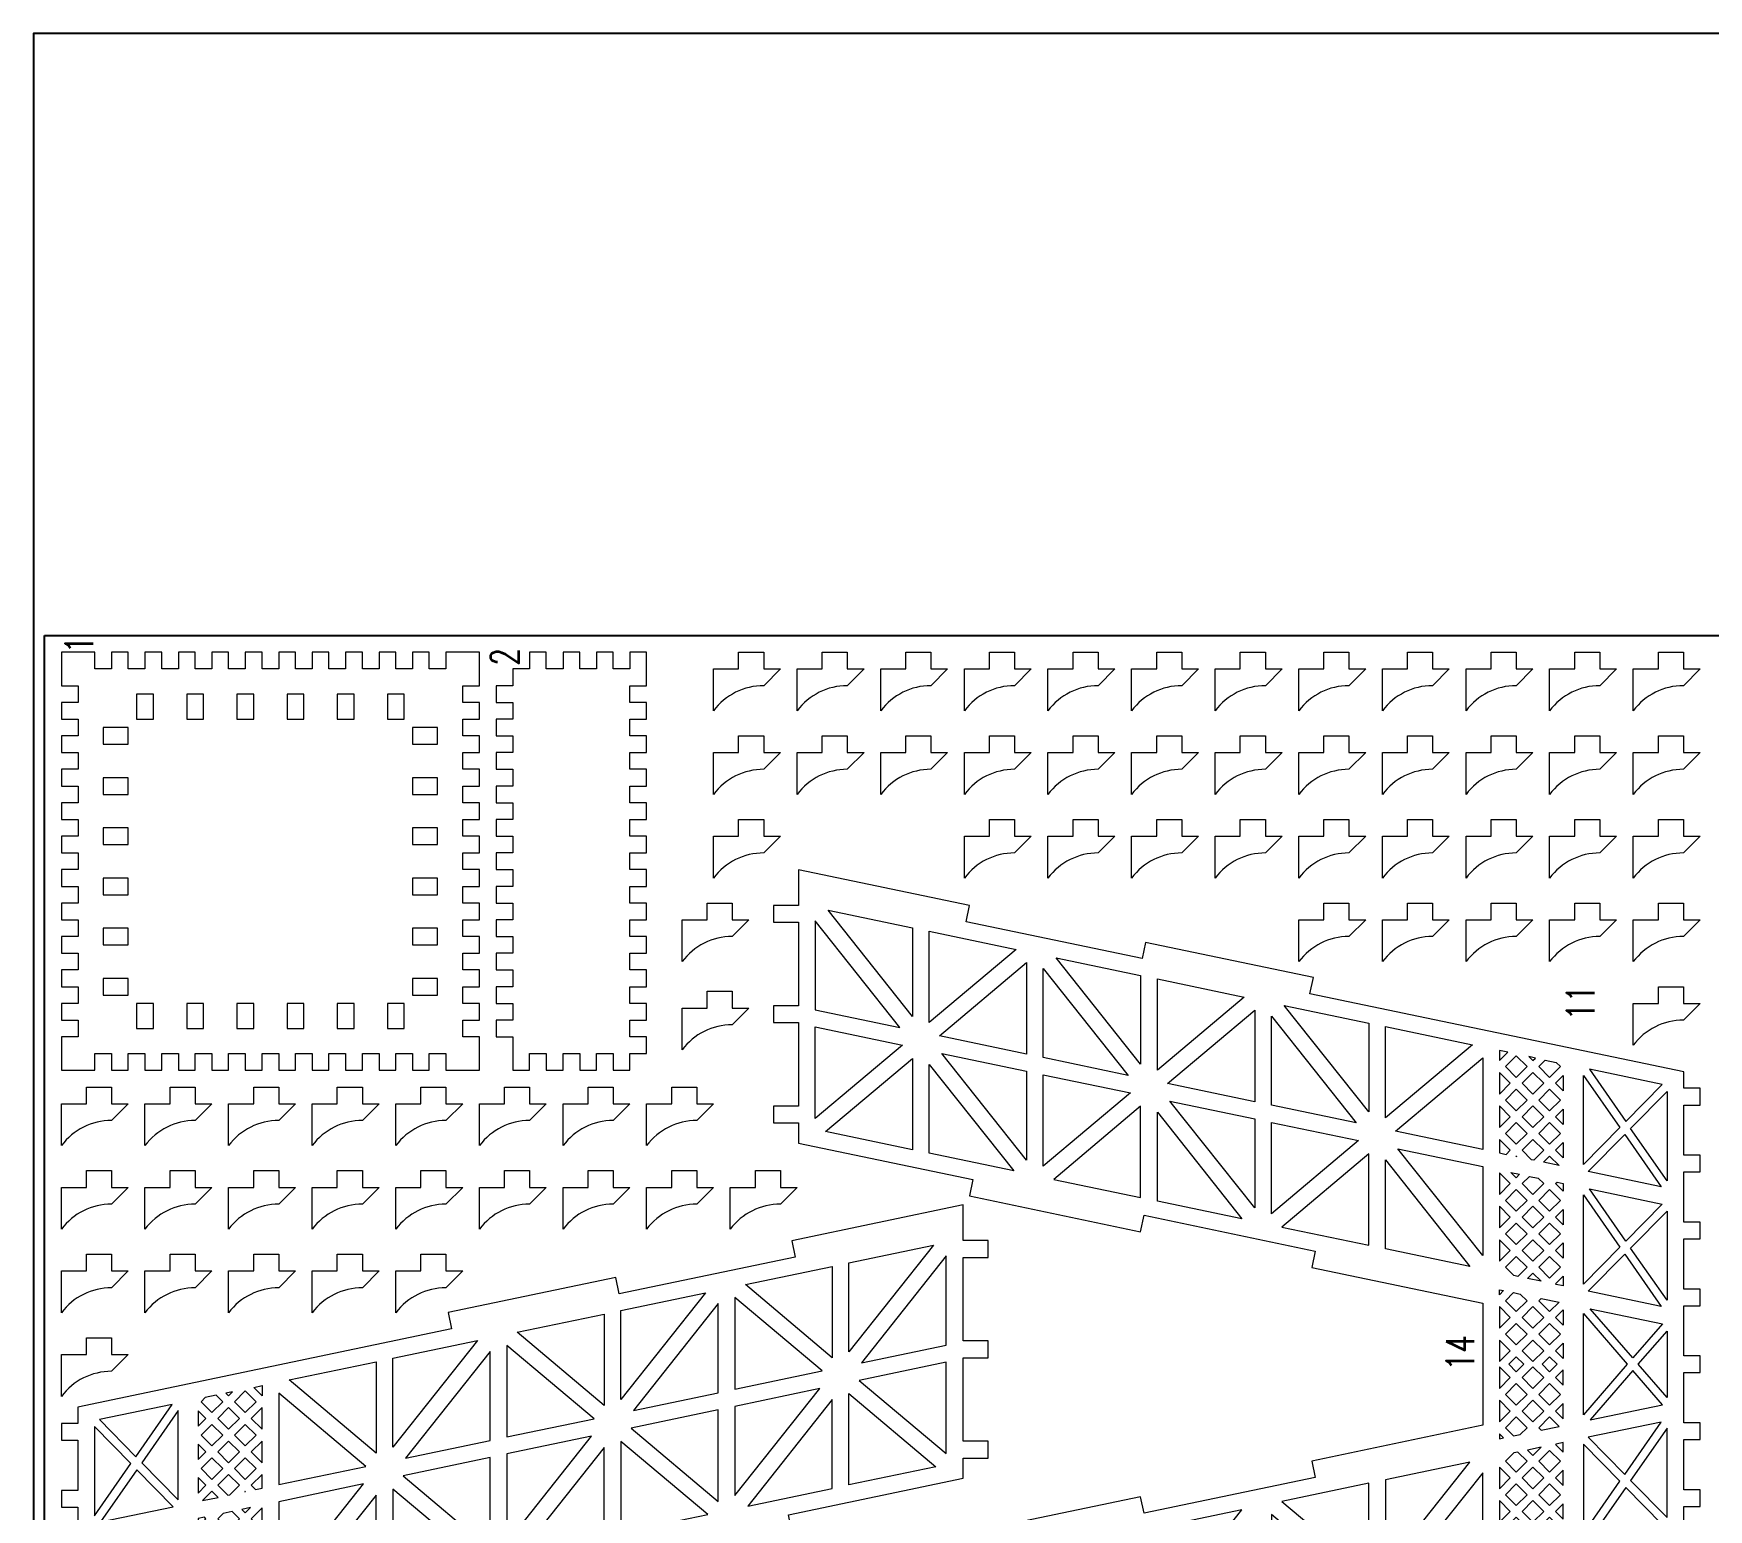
# Model space of a CAD drawing. Header units: millimetres. Extents: x 6136 to 7046, y 243 to 853.
# Drawn here: x 6135.8 to 6436.3, y 588.7 to 853.5 of the extents above; entities that cross this region are included whole.
import ezdxf
from ezdxf.enums import TextEntityAlignment as Align

# ---------------------------------------------------------------- set-up
doc = ezdxf.new("R2010")
doc.units = ezdxf.units.MM
doc.header["$LTSCALE"] = 0.5
doc.layers.get('0').update_dxf_attribs({"color": 255})
doc.layers.add('0 @ 1', color=255, linetype='Continuous')
doc.styles.add('Annotative', font='romans.shx', dxfattribs={"width": 0.75})

# ---------------------------------------------------------------- blocks, each defined once
blk = doc.blocks.new('A$C3B792852')
at = {"color": 1, "linetype": 'Continuous', "lineweight": 15}
for points in [[(0, 15), (3, 15), (3, 12), (0, 12), (0, 9), (3, 9), (3, 6), (0, 6), (0, 0), (6, 0), (6, 3), (9, 3), (9, 0), (12, 0), (12, 3), (15, 3), (15, 0), (18, 0), (18, 3), (21, 3), (21, 0), (24, 0), (24, 3), (27, 3), (27, 0), (30, 0), (30, 3), (33, 3), (33, 0), (36, 0), (36, 3), (39, 3), (39, 0), (42, 0), (42, 3), (45, 3), (45, 0), (48, 0), (48, 3), (51, 3), (51, 0), (54, 0), (54, 3), (57, 3), (57, 0), (60, 0), (60, 3), (63, 3), (63, 0), (66, 0), (66, 3), (69, 3), (69, 0), (75, 0), (75, 6), (72, 6), (72, 9), (75, 9), (75, 12), (72, 12), (72, 15), (75, 15), (75, 18), (72, 18), (72, 21), (75, 21), (75, 24), (72, 24), (72, 27), (75, 27), (75, 30), (72, 30), (72, 33), (75, 33), (75, 36), (72, 36), (72, 39), (75, 39), (75, 42), (72, 42), (72, 45), (75, 45), (75, 48), (72, 48), (72, 51), (75, 51), (75, 54), (72, 54), (72, 57), (75, 57), (75, 60), (72, 60), (72, 63), (75, 63), (75, 66), (72, 66), (72, 69), (75, 69), (75, 75), (69, 75), (69, 72), (66, 72), (66, 75), (63, 75), (63, 72), (60, 72), (60, 75), (57, 75), (57, 72), (54, 72), (54, 75), (51, 75), (51, 72), (48, 72), (48, 75), (45, 75), (45, 72), (42, 72), (42, 75), (39, 75), (39, 72), (36, 72), (36, 75), (33, 75), (33, 72), (30, 72), (30, 75), (27, 75), (27, 72), (24, 72), (24, 75), (21, 75), (21, 72), (18, 72), (18, 75), (15, 75), (15, 72), (12, 72), (12, 75), (9, 75), (9, 72), (6, 72), (6, 75), (0, 75), (0, 69), (3, 69), (3, 66), (0, 66), (0, 63), (3, 63), (3, 60), (0, 60), (0, 57), (3, 57), (3, 54), (0, 54), (0, 51), (3, 51), (3, 48), (0, 48), (0, 45), (3, 45), (3, 42), (0, 42), (0, 39), (3, 39), (3, 36), (0, 36), (0, 33), (3, 33), (3, 30), (0, 30), (0, 27), (3, 27), (3, 24), (0, 24), (0, 21), (3, 21), (3, 18), (0, 18)], [(13.5, 67.5), (13.5, 63), (16.5, 63), (16.5, 67.5)], [(22.5, 67.5), (22.5, 63), (25.5, 63), (25.5, 67.5)], [(31.5, 67.5), (31.5, 63), (34.5, 63), (34.5, 67.5)], [(40.5, 67.5), (40.5, 63), (43.5, 63), (43.5, 67.5)], [(49.5, 67.5), (49.5, 63), (52.5, 63), (52.5, 67.5)], [(58.5, 67.5), (58.5, 63), (61.5, 63), (61.5, 67.5)], [(7.5, 58.5), (12, 58.5), (12, 61.5), (7.5, 61.5)], [(67.5, 61.5), (63, 61.5), (63, 58.5), (67.5, 58.5)], [(7.5, 49.5), (12, 49.5), (12, 52.5), (7.5, 52.5)], [(63, 49.5), (67.5, 49.5), (67.5, 52.5), (63, 52.5)], [(7.5, 40.5), (12, 40.5), (12, 43.5), (7.5, 43.5)], [(67.5, 43.5), (63, 43.5), (63, 40.5), (67.5, 40.5)], [(7.5, 31.5), (12, 31.5), (12, 34.5), (7.5, 34.5)], [(67.5, 34.5), (63, 34.5), (63, 31.5), (67.5, 31.5)], [(7.5, 22.5), (12, 22.5), (12, 25.5), (7.5, 25.5)], [(67.5, 25.5), (63, 25.5), (63, 22.5), (67.5, 22.5)], [(7.5, 13.5), (12, 13.5), (12, 16.5), (7.5, 16.5)], [(67.5, 16.5), (63, 16.5), (63, 13.5), (67.5, 13.5)], [(16.5, 7.5), (16.5, 12), (13.5, 12), (13.5, 7.5)], [(25.5, 7.5), (25.5, 12), (22.5, 12), (22.5, 7.5)], [(34.5, 7.5), (34.5, 12), (31.5, 12), (31.5, 7.5)], [(43.5, 7.5), (43.5, 12), (40.5, 12), (40.5, 7.5)], [(52.5, 7.5), (52.5, 12), (49.5, 12), (49.5, 7.5)], [(61.5, 7.5), (61.5, 12), (58.5, 12), (58.5, 7.5)]]:
    blk.add_lwpolyline(points, close=True, dxfattribs=at)
blk = doc.blocks.new('A$C06326619')
at = {"color": 1, "linetype": 'Continuous', "lineweight": 15}
for points in [[(138.22, 163.32), (138.22, 166.26), (135.22, 166.26), (135.22, 163.32), (126.22, 163.32), (126.22, 166.26), (123.22, 166.26), (123.22, 163.32), (114.22, 163.32), (114.22, 166.26), (111.22, 166.26), (111.22, 163.32), (102.22, 163.32), (102.22, 166.26), (99.22, 166.26), (99.22, 163.32), (90.22, 163.32), (90.22, 166.26), (87.22, 166.26), (87.22, 163.32), (78.22, 163.32), (78.22, 166.26), (75.22, 166.26), (75.22, 163.32), (66.22, 163.32), (66.22, 166.26), (63.22, 166.26), (63.22, 163.32), (54.22, 163.32), (54.22, 166.26), (51.22, 166.26), (51.22, 163.32), (42.22, 163.32), (42.22, 166.26), (39.22, 166.26), (39.22, 163.32), (36.28, 163.32), (22.26, 96.26), (19.32, 96.88), (13.03, 66.78), (15.96, 66.17), (9.36, 34.6), (6.42, 35.21), (0, 4.5), (6.41, 4.5), (6.41, 0), (9.41, 0), (9.41, 4.5), (24.41, 4.5), (24.41, 0), (27.41, 0), (27.41, 4.5), (42.41, 4.5), (42.41, 0), (45.41, 0), (45.41, 4.5), (49.04, 4.5), (55.59, 35.8), (58.52, 35.19), (64.94, 65.88), (62, 66.49), (68.42, 97.18), (71.36, 96.57), (77.78, 127.26), (99.66, 127.26), (106.08, 96.57), (109.01, 97.18), (115.43, 66.49), (112.5, 65.88), (118.91, 35.19), (121.85, 35.8), (128.4, 4.5), (132.02, 4.5), (132.02, 0), (135.02, 0), (135.02, 4.5), (150.02, 4.5), (150.02, 0), (153.02, 0), (153.02, 4.5), (168.02, 4.5), (168.02, 0), (171.02, 0), (171.02, 4.5), (177.44, 4.5), (171.01, 35.21), (168.08, 34.6), (161.47, 66.17), (164.41, 66.78), (158.12, 96.88), (155.18, 96.26), (141.15, 163.32)], [(38.54, 159.45), (35.81, 146.39), (45.18, 152.92)], [(55.8, 160.32), (46.43, 153.79), (39.79, 160.32)], [(57.26, 146.39), (59.99, 159.45), (66.63, 152.92)], [(77.25, 160.32), (67.88, 153.79), (61.24, 160.32)], [(78.75, 146.54), (81.45, 159.48), (87.57, 154.18)], [(94.66, 160.32), (88.72, 155.17), (82.77, 160.32)], [(98.69, 146.54), (95.98, 159.48), (89.86, 154.18)], [(100.18, 160.32), (109.55, 153.79), (116.19, 160.32)], [(120.17, 146.39), (117.44, 159.45), (110.81, 152.92)], [(121.64, 160.32), (131.01, 153.79), (137.65, 160.32)], [(132.26, 152.92), (141.63, 146.39), (138.9, 159.45)], [(56.89, 159.25), (54.16, 146.2), (47.52, 152.72)], [(78.34, 159.25), (75.61, 146.2), (68.97, 152.72)], [(99.1, 159.25), (101.83, 146.2), (108.47, 152.72)], [(120.55, 159.25), (123.28, 146.2), (129.92, 152.72)], [(36.9, 145.32), (46.26, 151.85), (52.9, 145.32)], [(58.35, 145.32), (67.72, 151.85), (74.36, 145.32)], [(88.72, 153.19), (97.8, 145.32), (79.64, 145.32)], [(119.09, 145.32), (109.72, 151.85), (103.08, 145.32)], [(140.54, 145.32), (131.17, 151.85), (124.53, 145.32)], [(39.69, 141.69), (38.32, 140.32), (36.94, 141.69)], [(45.69, 141.69), (44.32, 140.32), (42.94, 141.69)], [(51.69, 141.69), (50.32, 140.32), (48.94, 141.69)], [(56.28, 141.69), (57.69, 141.69), (56.32, 140.32), (56.05, 140.59)], [(63.69, 141.69), (62.32, 140.32), (60.94, 141.69)], [(69.69, 141.69), (68.32, 140.32), (66.94, 141.69)], [(74.67, 141.69), (74.4, 140.4), (74.32, 140.32), (72.94, 141.69)], [(81.69, 141.69), (80.32, 140.32), (78.94, 141.69)], [(87.69, 141.69), (86.32, 140.32), (84.94, 141.69)], [(89.74, 141.69), (91.12, 140.32), (92.5, 141.69)], [(95.74, 141.69), (97.12, 140.32), (98.5, 141.69)], [(102.77, 141.69), (103.04, 140.4), (103.12, 140.32), (104.5, 141.69)], [(107.74, 141.69), (109.12, 140.32), (110.5, 141.69)], [(113.74, 141.69), (115.12, 140.32), (116.5, 141.69)], [(121.16, 141.69), (119.74, 141.69), (121.12, 140.32), (121.39, 140.59)], [(125.74, 141.69), (127.12, 140.32), (128.5, 141.69)], [(131.74, 141.69), (133.12, 140.32), (134.5, 141.69)], [(137.74, 141.69), (139.12, 140.32), (140.5, 141.69)], [(34.56, 140.44), (35.32, 141.2), (37.25, 139.26), (35.32, 137.32), (34.15, 138.48)], [(41.32, 141.2), (43.25, 139.26), (41.32, 137.32), (39.38, 139.26)], [(47.32, 141.2), (49.25, 139.26), (47.32, 137.32), (45.38, 139.26)], [(53.05, 140.94), (52.47, 138.16), (51.38, 139.26)], [(59.32, 141.2), (61.25, 139.26), (59.32, 137.32), (57.38, 139.26)], [(65.32, 141.2), (67.25, 139.26), (65.32, 137.32), (63.38, 139.26)], [(71.32, 141.2), (73.25, 139.26), (71.32, 137.32), (69.38, 139.26)], [(77.57, 140.94), (79.25, 139.26), (77.32, 137.32), (76.9, 137.73)], [(83.32, 137.32), (81.38, 139.26), (83.32, 141.2), (85.25, 139.26)], [(88.72, 140.6), (90.06, 139.26), (88.72, 137.91), (87.38, 139.26)], [(94.12, 137.32), (96.06, 139.26), (94.12, 141.2), (92.18, 139.26)], [(99.86, 140.94), (98.18, 139.26), (100.12, 137.32), (100.53, 137.73)], [(106.12, 141.2), (104.18, 139.26), (106.12, 137.32), (108.06, 139.26)], [(112.12, 141.2), (110.18, 139.26), (112.12, 137.32), (114.06, 139.26)], [(118.12, 141.2), (116.18, 139.26), (118.12, 137.32), (120.06, 139.26)], [(124.38, 140.94), (124.96, 138.16), (126.06, 139.26)], [(130.12, 141.2), (128.18, 139.26), (130.12, 137.32), (132.06, 139.26)], [(136.12, 141.2), (134.18, 139.26), (136.12, 137.32), (138.06, 139.26)], [(142.87, 140.44), (142.12, 141.2), (140.18, 139.26), (142.12, 137.32), (143.28, 138.48)], [(33.79, 136.73), (33.54, 135.54), (34.25, 136.26)], [(38.32, 138.2), (40.25, 136.26), (38.32, 134.32), (36.38, 136.26)], [(44.32, 138.2), (46.25, 136.26), (44.32, 134.32), (42.38, 136.26)], [(50.32, 138.2), (52.11, 136.4), (52.03, 136.03), (50.32, 134.32), (48.38, 136.26)], [(55.34, 137.22), (56.32, 138.2), (58.25, 136.26), (56.32, 134.32), (55.01, 135.62)], [(62.32, 138.2), (64.25, 136.26), (62.32, 134.32), (60.38, 136.26)], [(68.32, 138.2), (70.25, 136.26), (68.32, 134.32), (66.38, 136.26)], [(73.84, 137.72), (73.33, 135.3), (72.38, 136.26)], [(80.32, 138.2), (82.25, 136.26), (80.32, 134.32), (78.38, 136.26)], [(88.25, 136.26), (86.32, 134.32), (84.38, 136.26), (86.32, 138.2)], [(89.18, 136.26), (91.12, 134.32), (93.06, 136.26), (91.12, 138.2)], [(97.12, 138.2), (95.18, 136.26), (97.12, 134.32), (99.06, 136.26)], [(103.6, 137.72), (104.11, 135.3), (105.06, 136.26)], [(109.12, 138.2), (107.18, 136.26), (109.12, 134.32), (111.06, 136.26)], [(115.12, 138.2), (113.18, 136.26), (115.12, 134.32), (117.06, 136.26)], [(122.09, 137.22), (121.12, 138.2), (119.18, 136.26), (121.12, 134.32), (122.43, 135.62)], [(127.12, 138.2), (125.33, 136.4), (125.41, 136.03), (127.12, 134.32), (129.06, 136.26)], [(133.12, 138.2), (131.18, 136.26), (133.12, 134.32), (135.06, 136.26)], [(139.12, 138.2), (137.18, 136.26), (139.12, 134.32), (141.06, 136.26)], [(143.18, 136.26), (143.9, 135.54), (143.65, 136.73)], [(35.32, 135.2), (37.25, 133.26), (35.32, 131.32), (33.38, 133.26)], [(41.32, 135.2), (43.25, 133.26), (41.32, 131.32), (39.38, 133.26)], [(47.32, 135.2), (49.25, 133.26), (47.32, 131.32), (45.38, 133.26)], [(51.47, 133.35), (51.44, 133.2), (51.38, 133.26)], [(54.32, 132.32), (54.64, 133.87), (55.25, 133.26)], [(59.32, 135.2), (61.25, 133.26), (59.32, 131.32), (57.38, 133.26)], [(65.32, 135.2), (67.25, 133.26), (65.32, 131.32), (63.38, 133.26)], [(71.32, 135.2), (72.96, 133.55), (72.81, 132.81), (71.32, 131.32), (69.38, 133.26)], [(76.12, 134), (77.32, 135.2), (79.25, 133.26), (77.32, 131.32), (75.87, 132.77)], [(83.32, 135.2), (85.25, 133.26), (83.32, 131.32), (81.38, 133.26)], [(88.72, 131.91), (90.06, 133.26), (88.72, 134.6), (87.38, 133.26)], [(94.12, 135.2), (92.18, 133.26), (94.12, 131.32), (96.06, 133.26)], [(101.31, 134), (100.12, 135.2), (98.18, 133.26), (100.12, 131.32), (101.57, 132.77)], [(106.12, 135.2), (104.47, 133.55), (104.63, 132.81), (106.12, 131.32), (108.06, 133.26)], [(112.12, 135.2), (110.18, 133.26), (112.12, 131.32), (114.06, 133.26)], [(118.12, 135.2), (116.18, 133.26), (118.12, 131.32), (120.06, 133.26)], [(123.12, 132.32), (122.79, 133.87), (122.18, 133.26)], [(125.97, 133.35), (126, 133.2), (126.06, 133.26)], [(130.12, 135.2), (128.18, 133.26), (130.12, 131.32), (132.06, 133.26)], [(136.12, 135.2), (134.18, 133.26), (136.12, 131.32), (138.06, 133.26)], [(142.12, 135.2), (140.18, 133.26), (142.12, 131.32), (144.06, 133.26)], [(32.75, 131.76), (32.43, 130.26), (34.25, 130.26)], [(36.38, 130.26), (40.25, 130.26), (38.32, 132.2)], [(42.38, 130.26), (46.25, 130.26), (44.32, 132.2)], [(48.38, 130.26), (50.82, 130.26), (51.07, 131.44), (50.32, 132.2)], [(54.38, 130.26), (58.25, 130.26), (56.32, 132.2)], [(60.38, 130.26), (64.25, 130.26), (62.32, 132.2)], [(66.38, 130.26), (70.25, 130.26), (68.32, 132.2)], [(75.34, 130.26), (75.5, 131.01), (76.25, 130.26)], [(78.38, 130.26), (82.25, 130.26), (80.32, 132.2)], [(84.38, 130.26), (88.25, 130.26), (86.32, 132.2)], [(91.12, 132.2), (89.18, 130.26), (93.06, 130.26)], [(97.12, 132.2), (95.18, 130.26), (99.06, 130.26)], [(102.1, 130.26), (101.94, 131.01), (101.18, 130.26)], [(109.12, 132.2), (107.18, 130.26), (111.06, 130.26)], [(115.12, 132.2), (113.18, 130.26), (117.06, 130.26)], [(121.12, 132.2), (119.18, 130.26), (123.06, 130.26)], [(127.12, 132.2), (126.37, 131.44), (126.61, 130.26), (129.06, 130.26)], [(133.12, 132.2), (131.18, 130.26), (135.06, 130.26)], [(139.12, 132.2), (137.18, 130.26), (141.06, 130.26)], [(144.69, 131.76), (145, 130.26), (143.18, 130.26)], [(50.19, 127.26), (46.92, 111.62), (33.77, 127.26)], [(53.26, 127.26), (69.24, 127.26), (50.08, 112.05)], [(124.18, 127.26), (108.2, 127.26), (127.36, 112.05)], [(127.24, 127.26), (130.51, 111.62), (143.67, 127.26)], [(28.15, 109.8), (31.41, 125.39), (44.54, 109.8)], [(68, 109.8), (52.06, 109.8), (71.17, 124.96)], [(109.44, 109.8), (125.37, 109.8), (106.27, 124.96)], [(132.9, 109.8), (146.02, 125.39), (149.28, 109.8)], [(24.35, 91.63), (27.53, 106.8), (43.46, 106.8)], [(64.11, 91.2), (67.37, 106.8), (50.98, 106.8)], [(126.45, 106.8), (110.07, 106.8), (113.33, 91.2)], [(133.98, 106.8), (149.91, 106.8), (153.08, 91.63)], [(45.44, 104.54), (42.26, 89.34), (26.29, 89.34)], [(45.33, 89.34), (48.6, 104.97), (61.76, 89.34)], [(132.11, 89.34), (128.84, 104.97), (115.68, 89.34)], [(131.99, 104.54), (135.17, 89.34), (151.15, 89.34)], [(19.59, 68.88), (22.86, 84.47), (35.98, 68.88)], [(41.64, 86.34), (38.37, 70.7), (25.21, 86.34)], [(44.7, 86.34), (60.68, 86.34), (41.52, 71.13)], [(132.74, 86.34), (116.76, 86.34), (135.92, 71.13)], [(135.8, 86.34), (139.07, 70.7), (152.23, 86.34)], [(141.46, 68.88), (154.58, 84.47), (157.84, 68.88)], [(59.44, 68.88), (43.51, 68.88), (62.61, 84.04)], [(118, 68.88), (133.93, 68.88), (114.83, 84.04)], [(15.8, 50.72), (18.97, 65.88), (34.9, 65.88)], [(36.89, 63.62), (33.7, 48.42), (17.73, 48.42)], [(36.77, 48.42), (40.04, 64.05), (53.2, 48.42)], [(55.55, 50.28), (58.81, 65.88), (42.43, 65.88)], [(135.01, 65.88), (118.63, 65.88), (121.89, 50.28)], [(140.67, 48.42), (137.4, 64.05), (124.24, 48.42)], [(140.55, 63.62), (143.73, 48.42), (159.71, 48.42)], [(142.54, 65.88), (158.47, 65.88), (161.64, 50.72)], [(33.08, 45.42), (29.81, 29.78), (16.65, 45.42)], [(36.14, 45.42), (52.12, 45.42), (32.96, 30.21)], [(141.29, 45.42), (125.32, 45.42), (144.47, 30.21)], [(144.36, 45.42), (147.63, 29.78), (160.79, 45.42)], [(11.04, 27.96), (14.3, 43.55), (27.42, 27.96)], [(50.88, 27.96), (34.95, 27.96), (54.05, 43.12)], [(126.56, 27.96), (142.49, 27.96), (123.38, 43.12)], [(150.01, 27.96), (163.14, 43.55), (166.4, 27.96)], [(7.24, 9.8), (10.41, 24.96), (26.34, 24.96)], [(50.25, 24.96), (46.99, 9.37), (33.87, 24.96)], [(143.57, 24.96), (130.44, 9.37), (127.18, 24.96)], [(151.09, 24.96), (167.03, 24.96), (170.2, 9.8)], [(9.17, 7.5), (25.15, 7.5), (28.33, 22.7)], [(28.21, 7.5), (31.48, 23.14), (44.64, 7.5)], [(149.22, 7.5), (145.95, 23.14), (132.8, 7.5)], [(149.11, 22.7), (152.29, 7.5), (168.27, 7.5)]]:
    blk.add_lwpolyline(points, close=True, dxfattribs=at)

msp = doc.modelspace()

# ---------------------------------------------------------------- linework, layer by layer
at = {"color": 2}
msp.add_lwpolyline([(6135.82, 243.48), (7045.82, 243.48), (7045.82, 853.48), (6135.82, 853.48)], close=True, dxfattribs=at)
at = {"color": 6}
msp.add_lwpolyline([(6137.82, 745.48), (7037.82, 745.48), (7037.82, 245.48), (6137.82, 245.48)], close=True, dxfattribs=at)
at = {"color": 1, "linetype": 'Continuous', "lineweight": 15}
msp.add_lwpolyline([(6242.82, 733.48), (6242.82, 736.48), (6245.82, 736.48), (6245.82, 742.48), (6242.82, 742.48), (6242.82, 739.48), (6239.82, 739.48), (6239.82, 742.48), (6236.82, 742.48), (6236.82, 739.48), (6233.82, 739.48), (6233.82, 742.48), (6230.82, 742.48), (6230.82, 739.48), (6227.82, 739.48), (6227.82, 742.48), (6224.82, 742.48), (6224.82, 739.48), (6221.82, 739.48), (6221.82, 736.48), (6218.82, 736.48), (6218.82, 733.48), (6221.82, 733.48), (6221.82, 730.48), (6218.82, 730.48), (6218.82, 727.48), (6221.82, 727.48), (6221.82, 724.48), (6218.82, 724.48), (6218.82, 721.48), (6221.82, 721.48), (6221.82, 718.48), (6218.82, 718.48), (6218.82, 715.48), (6221.82, 715.48), (6221.82, 712.48), (6218.82, 712.48), (6218.82, 709.48), (6221.82, 709.48), (6221.82, 706.48), (6218.82, 706.48), (6218.82, 703.48), (6221.82, 703.48), (6221.82, 700.48), (6218.82, 700.48), (6218.82, 697.48), (6221.82, 697.48), (6221.82, 694.48), (6218.82, 694.48), (6218.82, 691.48), (6221.82, 691.48), (6221.82, 688.48), (6218.82, 688.48), (6218.82, 685.48), (6221.82, 685.48), (6221.82, 682.48), (6218.82, 682.48), (6218.82, 679.48), (6221.82, 679.48), (6221.82, 676.48), (6218.82, 676.48), (6218.82, 673.48), (6221.82, 673.48), (6221.82, 667.48), (6224.82, 667.48), (6224.82, 670.48), (6227.82, 670.48), (6227.82, 667.48), (6230.82, 667.48), (6230.82, 670.48), (6233.82, 670.48), (6233.82, 667.48), (6236.82, 667.48), (6236.82, 670.48), (6239.82, 670.48), (6239.82, 667.48), (6242.82, 667.48), (6242.82, 670.48), (6245.82, 670.48), (6245.82, 673.48), (6242.82, 673.48), (6242.82, 676.48), (6245.82, 676.48), (6245.82, 679.48), (6242.82, 679.48), (6242.82, 682.48), (6245.82, 682.48), (6245.82, 685.48), (6242.82, 685.48), (6242.82, 688.48), (6245.82, 688.48), (6245.82, 691.48), (6242.82, 691.48), (6242.82, 694.48), (6245.82, 694.48), (6245.82, 697.48), (6242.82, 697.48), (6242.82, 700.48), (6245.82, 700.48), (6245.82, 703.48), (6242.82, 703.48), (6242.82, 706.48), (6245.82, 706.48), (6245.82, 709.48), (6242.82, 709.48), (6242.82, 712.48), (6245.82, 712.48), (6245.82, 715.48), (6242.82, 715.48), (6242.82, 718.48), (6245.82, 718.48), (6245.82, 721.48), (6242.82, 721.48), (6242.82, 724.48), (6245.82, 724.48), (6245.82, 727.48), (6242.82, 727.48), (6242.82, 730.48), (6245.82, 730.48), (6245.82, 733.48)], close=True, dxfattribs=at)
for points in [[(6266.82, 739.48), (6269.82, 739.48), (6266.82, 736.48, 0.236068), (6257.82, 731.98), (6257.82, 739.48), (6262.32, 739.48), (6262.32, 742.48), (6266.82, 742.48)], [(6281.82, 739.48), (6284.82, 739.48), (6281.82, 736.48, 0.236068), (6272.82, 731.98), (6272.82, 739.48), (6277.32, 739.48), (6277.32, 742.48), (6281.82, 742.48)], [(6296.82, 739.48), (6299.82, 739.48), (6296.82, 736.48, 0.236068), (6287.82, 731.98), (6287.82, 739.48), (6292.32, 739.48), (6292.32, 742.48), (6296.82, 742.48)], [(6311.82, 739.48), (6314.82, 739.48), (6311.82, 736.48, 0.236068), (6302.82, 731.98), (6302.82, 739.48), (6307.32, 739.48), (6307.32, 742.48), (6311.82, 742.48)], [(6326.82, 739.48), (6329.82, 739.48), (6326.82, 736.48, 0.236068), (6317.82, 731.98), (6317.82, 739.48), (6322.32, 739.48), (6322.32, 742.48), (6326.82, 742.48)], [(6341.82, 739.48), (6344.82, 739.48), (6341.82, 736.48, 0.236068), (6332.82, 731.98), (6332.82, 739.48), (6337.32, 739.48), (6337.32, 742.48), (6341.82, 742.48)], [(6356.82, 739.48), (6359.82, 739.48), (6356.82, 736.48, 0.236068), (6347.82, 731.98), (6347.82, 739.48), (6352.32, 739.48), (6352.32, 742.48), (6356.82, 742.48)], [(6371.82, 739.48), (6374.82, 739.48), (6371.82, 736.48, 0.236068), (6362.82, 731.98), (6362.82, 739.48), (6367.32, 739.48), (6367.32, 742.48), (6371.82, 742.48)], [(6386.82, 739.48), (6389.82, 739.48), (6386.82, 736.48, 0.236068), (6377.82, 731.98), (6377.82, 739.48), (6382.32, 739.48), (6382.32, 742.48), (6386.82, 742.48)], [(6401.82, 739.48), (6404.82, 739.48), (6401.82, 736.48, 0.236068), (6392.82, 731.98), (6392.82, 739.48), (6397.32, 739.48), (6397.32, 742.48), (6401.82, 742.48)], [(6416.82, 739.48), (6419.82, 739.48), (6416.82, 736.48, 0.236068), (6407.82, 731.98), (6407.82, 739.48), (6412.32, 739.48), (6412.32, 742.48), (6416.82, 742.48)], [(6431.82, 739.48), (6434.82, 739.48), (6431.82, 736.48, 0.236068), (6422.82, 731.98), (6422.82, 739.48), (6427.32, 739.48), (6427.32, 742.48), (6431.82, 742.48)], [(6266.82, 724.48), (6269.82, 724.48), (6266.82, 721.48, 0.236068), (6257.82, 716.98), (6257.82, 724.48), (6262.32, 724.48), (6262.32, 727.48), (6266.82, 727.48)], [(6281.82, 724.48), (6284.82, 724.48), (6281.82, 721.48, 0.236068), (6272.82, 716.98), (6272.82, 724.48), (6277.32, 724.48), (6277.32, 727.48), (6281.82, 727.48)], [(6296.82, 724.48), (6299.82, 724.48), (6296.82, 721.48, 0.236068), (6287.82, 716.98), (6287.82, 724.48), (6292.32, 724.48), (6292.32, 727.48), (6296.82, 727.48)], [(6311.82, 724.48), (6314.82, 724.48), (6311.82, 721.48, 0.236068), (6302.82, 716.98), (6302.82, 724.48), (6307.32, 724.48), (6307.32, 727.48), (6311.82, 727.48)], [(6326.82, 724.48), (6329.82, 724.48), (6326.82, 721.48, 0.236068), (6317.82, 716.98), (6317.82, 724.48), (6322.32, 724.48), (6322.32, 727.48), (6326.82, 727.48)], [(6341.82, 724.48), (6344.82, 724.48), (6341.82, 721.48, 0.236068), (6332.82, 716.98), (6332.82, 724.48), (6337.32, 724.48), (6337.32, 727.48), (6341.82, 727.48)], [(6356.82, 724.48), (6359.82, 724.48), (6356.82, 721.48, 0.236068), (6347.82, 716.98), (6347.82, 724.48), (6352.32, 724.48), (6352.32, 727.48), (6356.82, 727.48)], [(6371.82, 724.48), (6374.82, 724.48), (6371.82, 721.48, 0.236068), (6362.82, 716.98), (6362.82, 724.48), (6367.32, 724.48), (6367.32, 727.48), (6371.82, 727.48)], [(6386.82, 724.48), (6389.82, 724.48), (6386.82, 721.48, 0.236068), (6377.82, 716.98), (6377.82, 724.48), (6382.32, 724.48), (6382.32, 727.48), (6386.82, 727.48)], [(6401.82, 724.48), (6404.82, 724.48), (6401.82, 721.48, 0.236068), (6392.82, 716.98), (6392.82, 724.48), (6397.32, 724.48), (6397.32, 727.48), (6401.82, 727.48)], [(6416.82, 724.48), (6419.82, 724.48), (6416.82, 721.48, 0.236068), (6407.82, 716.98), (6407.82, 724.48), (6412.32, 724.48), (6412.32, 727.48), (6416.82, 727.48)], [(6431.82, 724.48), (6434.82, 724.48), (6431.82, 721.48, 0.236068), (6422.82, 716.98), (6422.82, 724.48), (6427.32, 724.48), (6427.32, 727.48), (6431.82, 727.48)], [(6266.82, 709.48), (6269.82, 709.48), (6266.82, 706.48, 0.236068), (6257.82, 701.98), (6257.82, 709.48), (6262.32, 709.48), (6262.32, 712.48), (6266.82, 712.48)], [(6311.82, 709.48), (6314.82, 709.48), (6311.82, 706.48, 0.236068), (6302.82, 701.98), (6302.82, 709.48), (6307.32, 709.48), (6307.32, 712.48), (6311.82, 712.48)], [(6326.82, 709.48), (6329.82, 709.48), (6326.82, 706.48, 0.236068), (6317.82, 701.98), (6317.82, 709.48), (6322.32, 709.48), (6322.32, 712.48), (6326.82, 712.48)], [(6341.82, 709.48), (6344.82, 709.48), (6341.82, 706.48, 0.236068), (6332.82, 701.98), (6332.82, 709.48), (6337.32, 709.48), (6337.32, 712.48), (6341.82, 712.48)], [(6356.82, 709.48), (6359.82, 709.48), (6356.82, 706.48, 0.236068), (6347.82, 701.98), (6347.82, 709.48), (6352.32, 709.48), (6352.32, 712.48), (6356.82, 712.48)], [(6371.82, 709.48), (6374.82, 709.48), (6371.82, 706.48, 0.236068), (6362.82, 701.98), (6362.82, 709.48), (6367.32, 709.48), (6367.32, 712.48), (6371.82, 712.48)], [(6386.82, 709.48), (6389.82, 709.48), (6386.82, 706.48, 0.236068), (6377.82, 701.98), (6377.82, 709.48), (6382.32, 709.48), (6382.32, 712.48), (6386.82, 712.48)], [(6401.82, 709.48), (6404.82, 709.48), (6401.82, 706.48, 0.236068), (6392.82, 701.98), (6392.82, 709.48), (6397.32, 709.48), (6397.32, 712.48), (6401.82, 712.48)], [(6416.82, 709.48), (6419.82, 709.48), (6416.82, 706.48, 0.236068), (6407.82, 701.98), (6407.82, 709.48), (6412.32, 709.48), (6412.32, 712.48), (6416.82, 712.48)], [(6431.82, 709.48), (6434.82, 709.48), (6431.82, 706.48, 0.236068), (6422.82, 701.98), (6422.82, 709.48), (6427.32, 709.48), (6427.32, 712.48), (6431.82, 712.48)], [(6261.17, 694.48), (6264.17, 694.48), (6261.17, 691.48, 0.236068), (6252.17, 686.98), (6252.17, 694.48), (6256.67, 694.48), (6256.67, 697.48), (6261.17, 697.48)], [(6371.82, 694.48), (6374.82, 694.48), (6371.82, 691.48, 0.236068), (6362.82, 686.98), (6362.82, 694.48), (6367.32, 694.48), (6367.32, 697.48), (6371.82, 697.48)], [(6386.82, 694.48), (6389.82, 694.48), (6386.82, 691.48, 0.236068), (6377.82, 686.98), (6377.82, 694.48), (6382.32, 694.48), (6382.32, 697.48), (6386.82, 697.48)], [(6401.82, 694.48), (6404.82, 694.48), (6401.82, 691.48, 0.236068), (6392.82, 686.98), (6392.82, 694.48), (6397.32, 694.48), (6397.32, 697.48), (6401.82, 697.48)], [(6416.82, 694.48), (6419.82, 694.48), (6416.82, 691.48, 0.236068), (6407.82, 686.98), (6407.82, 694.48), (6412.32, 694.48), (6412.32, 697.48), (6416.82, 697.48)], [(6431.82, 694.48), (6434.82, 694.48), (6431.82, 691.48, 0.236068), (6422.82, 686.98), (6422.82, 694.48), (6427.32, 694.48), (6427.32, 697.48), (6431.82, 697.48)], [(6431.82, 679.48), (6434.82, 679.48), (6431.82, 676.48, 0.236068), (6422.82, 671.98), (6422.82, 679.48), (6427.32, 679.48), (6427.32, 682.48), (6431.82, 682.48)], [(6261.17, 678.65), (6264.17, 678.65), (6261.17, 675.65, 0.236068), (6252.17, 671.15), (6252.17, 678.65), (6256.67, 678.65), (6256.67, 681.65), (6261.17, 681.65)], [(6149.82, 661.48), (6152.82, 661.48), (6149.82, 658.48, 0.236068), (6140.82, 653.98), (6140.82, 661.48), (6145.32, 661.48), (6145.32, 664.48), (6149.82, 664.48)], [(6164.82, 661.48), (6167.82, 661.48), (6164.82, 658.48, 0.236068), (6155.82, 653.98), (6155.82, 661.48), (6160.32, 661.48), (6160.32, 664.48), (6164.82, 664.48)], [(6179.82, 661.48), (6182.82, 661.48), (6179.82, 658.48, 0.236068), (6170.82, 653.98), (6170.82, 661.48), (6175.32, 661.48), (6175.32, 664.48), (6179.82, 664.48)], [(6194.82, 661.48), (6197.82, 661.48), (6194.82, 658.48, 0.236068), (6185.82, 653.98), (6185.82, 661.48), (6190.32, 661.48), (6190.32, 664.48), (6194.82, 664.48)], [(6209.82, 661.48), (6212.82, 661.48), (6209.82, 658.48, 0.236068), (6200.82, 653.98), (6200.82, 661.48), (6205.32, 661.48), (6205.32, 664.48), (6209.82, 664.48)], [(6224.82, 661.48), (6227.82, 661.48), (6224.82, 658.48, 0.236068), (6215.82, 653.98), (6215.82, 661.48), (6220.32, 661.48), (6220.32, 664.48), (6224.82, 664.48)], [(6239.82, 661.48), (6242.82, 661.48), (6239.82, 658.48, 0.236068), (6230.82, 653.98), (6230.82, 661.48), (6235.32, 661.48), (6235.32, 664.48), (6239.82, 664.48)], [(6254.82, 661.48), (6257.82, 661.48), (6254.82, 658.48, 0.236068), (6245.82, 653.98), (6245.82, 661.48), (6250.32, 661.48), (6250.32, 664.48), (6254.82, 664.48)], [(6149.82, 646.48), (6152.82, 646.48), (6149.82, 643.48, 0.236068), (6140.82, 638.98), (6140.82, 646.48), (6145.32, 646.48), (6145.32, 649.48), (6149.82, 649.48)], [(6164.82, 646.48), (6167.82, 646.48), (6164.82, 643.48, 0.236068), (6155.82, 638.98), (6155.82, 646.48), (6160.32, 646.48), (6160.32, 649.48), (6164.82, 649.48)], [(6179.82, 646.48), (6182.82, 646.48), (6179.82, 643.48, 0.236068), (6170.82, 638.98), (6170.82, 646.48), (6175.32, 646.48), (6175.32, 649.48), (6179.82, 649.48)], [(6194.82, 646.48), (6197.82, 646.48), (6194.82, 643.48, 0.236068), (6185.82, 638.98), (6185.82, 646.48), (6190.32, 646.48), (6190.32, 649.48), (6194.82, 649.48)], [(6209.82, 646.48), (6212.82, 646.48), (6209.82, 643.48, 0.236068), (6200.82, 638.98), (6200.82, 646.48), (6205.32, 646.48), (6205.32, 649.48), (6209.82, 649.48)], [(6224.82, 646.48), (6227.82, 646.48), (6224.82, 643.48, 0.236068), (6215.82, 638.98), (6215.82, 646.48), (6220.32, 646.48), (6220.32, 649.48), (6224.82, 649.48)], [(6239.82, 646.48), (6242.82, 646.48), (6239.82, 643.48, 0.236068), (6230.82, 638.98), (6230.82, 646.48), (6235.32, 646.48), (6235.32, 649.48), (6239.82, 649.48)], [(6254.82, 646.48), (6257.82, 646.48), (6254.82, 643.48, 0.236068), (6245.82, 638.98), (6245.82, 646.48), (6250.32, 646.48), (6250.32, 649.48), (6254.82, 649.48)], [(6269.82, 646.48), (6272.82, 646.48), (6269.82, 643.48, 0.236068), (6260.82, 638.98), (6260.82, 646.48), (6265.32, 646.48), (6265.32, 649.48), (6269.82, 649.48)], [(6149.82, 631.48), (6152.82, 631.48), (6149.82, 628.48, 0.236068), (6140.82, 623.98), (6140.82, 631.48), (6145.32, 631.48), (6145.32, 634.48), (6149.82, 634.48)], [(6164.82, 631.48), (6167.82, 631.48), (6164.82, 628.48, 0.236068), (6155.82, 623.98), (6155.82, 631.48), (6160.32, 631.48), (6160.32, 634.48), (6164.82, 634.48)], [(6179.82, 631.48), (6182.82, 631.48), (6179.82, 628.48, 0.236068), (6170.82, 623.98), (6170.82, 631.48), (6175.32, 631.48), (6175.32, 634.48), (6179.82, 634.48)], [(6194.82, 631.48), (6197.82, 631.48), (6194.82, 628.48, 0.236068), (6185.82, 623.98), (6185.82, 631.48), (6190.32, 631.48), (6190.32, 634.48), (6194.82, 634.48)], [(6209.82, 631.48), (6212.82, 631.48), (6209.82, 628.48, 0.236068), (6200.82, 623.98), (6200.82, 631.48), (6205.32, 631.48), (6205.32, 634.48), (6209.82, 634.48)], [(6149.82, 616.48), (6152.82, 616.48), (6149.82, 613.48, 0.236068), (6140.82, 608.98), (6140.82, 616.48), (6145.32, 616.48), (6145.32, 619.48), (6149.82, 619.48)]]:
    msp.add_lwpolyline(points, format="xyb", close=True, dxfattribs=at)

# ---------------------------------------------------------------- block references
for name, p, rotation in [('A$C3B792852', (6215.82, 742.48), 180), ('A$C06326619', (6268.56, 703.47), 270), ('A$C06326619', (6307.08, 465.91), 90)]:
    msp.add_blockref(name, p, dxfattribs=dict(rotation=rotation))

# ---------------------------------------------------------------- texts
at = {"layer": '0 @ 1', "color": 3, "style": 'Annotative', "width": 0.75}
for s, p in [('1', (6144.02, 743.88)), ('2', (6220.37, 741.66)), ('11', (6413.37, 679.63)), ('14', (6391.75, 616.79))]:
    msp.add_text(s, height=5, rotation=90, dxfattribs=at).set_placement(p, align=Align.MIDDLE_CENTER)

doc.saveas('drawing.dxf')
